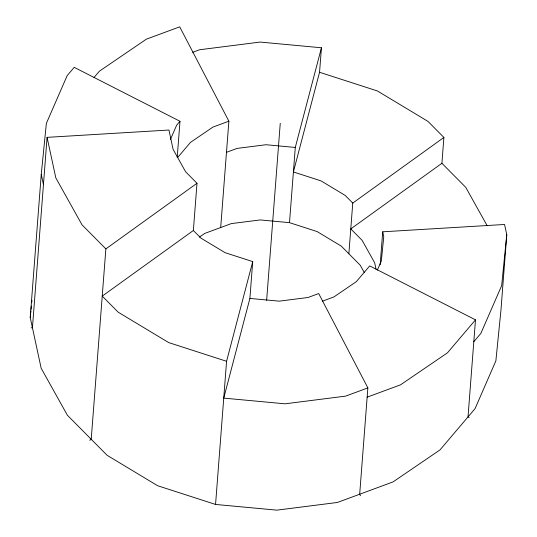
<?xml version="1.0" encoding="UTF-8"?>
<svg xmlns="http://www.w3.org/2000/svg" width="537" height="537" viewBox="0 0 537 537"><rect width="100%" height="100%" fill="white"/><g stroke="black" fill="none" stroke-linecap="round" stroke-linejoin="round"><path stroke-width="0.81" d="M380.169 264.822L382.713 231.809L504.565 224.479L506.767 234.682L500.981 309.883L495.873 360.857L475.07 408.617L439.998 449.905L393.037 481.917L337.397 502.464L276.857 510.15L215.559 504.444L157.663 485.743L107.132 455.322L67.394 415.242L41.168 368.248L30.233 317.535L41.248 174.377L46.357 123.403L67.159 75.643L74.213 67.34L179.989 121.281L177.223 157.287M249.893 298.431L279.159 301.156L308.063 297.485L318.703 293.558L367.865 387.902L345.58 396.131L285.04 403.817L223.741 398.112L249.893 298.431L252.726 261.606L225.09 252.679L200.966 238.153L193.367 230.494L196.998 183.278L185.627 171.806L173.109 149.373L168.94 130.028L47.081 137.358L32.435 327.738L31.146 327.812M47.081 137.358L55.814 177.875L82.047 224.869L105.863 248.893L91.216 439.266L89.773 440.306M220.694 227.527L228.876 121.194L179.714 26.85L146.359 39.167L99.399 71.179L94.009 77.523M215.559 504.444L226.574 361.287L252.726 261.606M266.634 300.351L280.254 123.335M364.274 272.474L360.233 265.238L341.263 246.107L317.139 231.581L289.503 222.654L295.29 147.447L321.441 47.773L260.143 42.067L199.603 49.753L192.689 52.304M348.862 253.773L352.762 203.073L345.163 195.408L321.039 180.882L293.403 171.954L319.555 72.273L321.441 47.773M367.865 387.902L359.683 494.235L360.461 495.732M487.119 225.627L465.733 187.312L441.911 163.288L443.898 137.452L427.982 121.402L377.451 90.975L319.555 72.273M322.536 301.136L333.913 296.934L356.333 281.656L369.704 265.909L475.487 319.844L468.016 416.92L469.137 417.491M30.233 317.535L30.891 310.957M31.059 309.312L31.388 306.03M31.717 302.74L31.965 300.27M506.767 234.682L501.659 285.65L480.857 333.41L473.802 341.713M170.336 139.68L176.626 125.242L179.989 121.281M377.35 270.131L381.324 261.016L383.76 236.683L382.713 231.809M177.693 157.475L190.534 142.352L212.954 127.074L228.876 121.194M475.487 319.844L447.469 352.829L400.508 384.841L367.154 397.158M105.863 248.893L196.998 183.278M193.367 230.494L102.231 296.109L118.147 312.158L168.678 342.586L226.574 361.287M352.762 203.073L443.898 137.452M441.911 163.288L350.775 228.903L362.146 240.368L374.665 262.808L376.054 269.252M199.334 237.112L204.772 233.407L231.333 223.6L260.237 219.928L289.503 222.654M226.48 152.32L237.119 148.393L266.023 144.728L295.29 147.447M41.248 174.377L43.45 184.574"/></g></svg>
